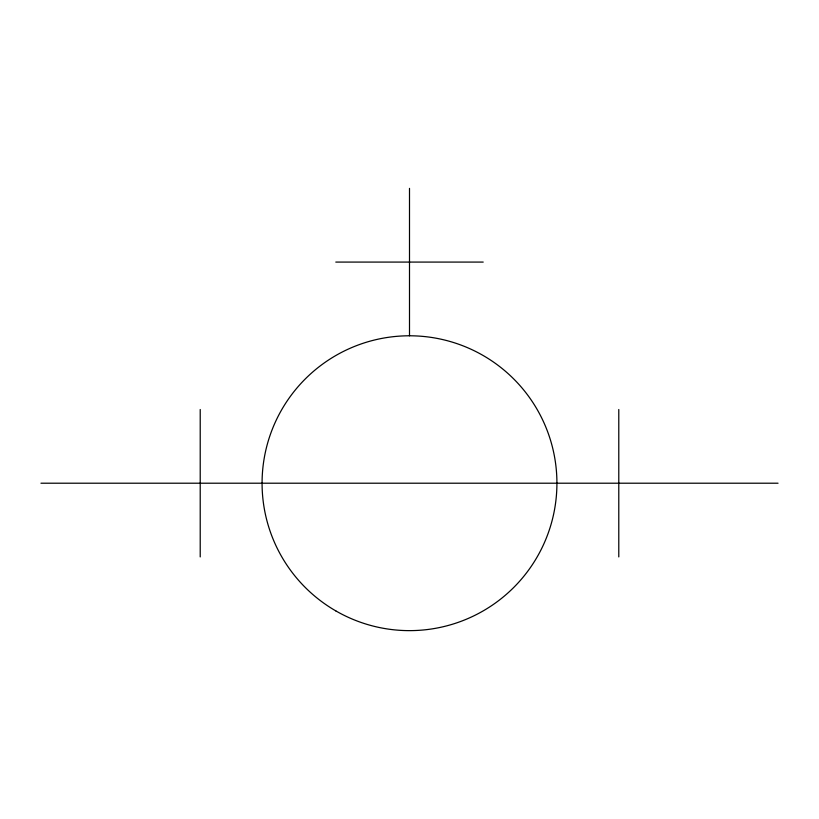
<?xml version="1.0" encoding="UTF-8"?>
<svg xmlns="http://www.w3.org/2000/svg" width="819" height="819" viewBox="0 0 819 819"><rect width="100%" height="100%" fill="white"/><g stroke="black" fill="none" stroke-linecap="round" stroke-linejoin="round"><path stroke-width="1.23" d="M335.79 262.08L483.21 262.08M40.95 483.21L778.05 483.21M618.785 409.5L618.785 556.92M409.5 188.37L409.5 335.79M200.215 409.5L200.215 556.92M335.79 610.882A147.42 147.42 0 0 0 556.92 483.21A147.42 147.42 0 0 0 335.79 355.538A147.42 147.42 0 0 0 335.79 610.882"/></g></svg>
